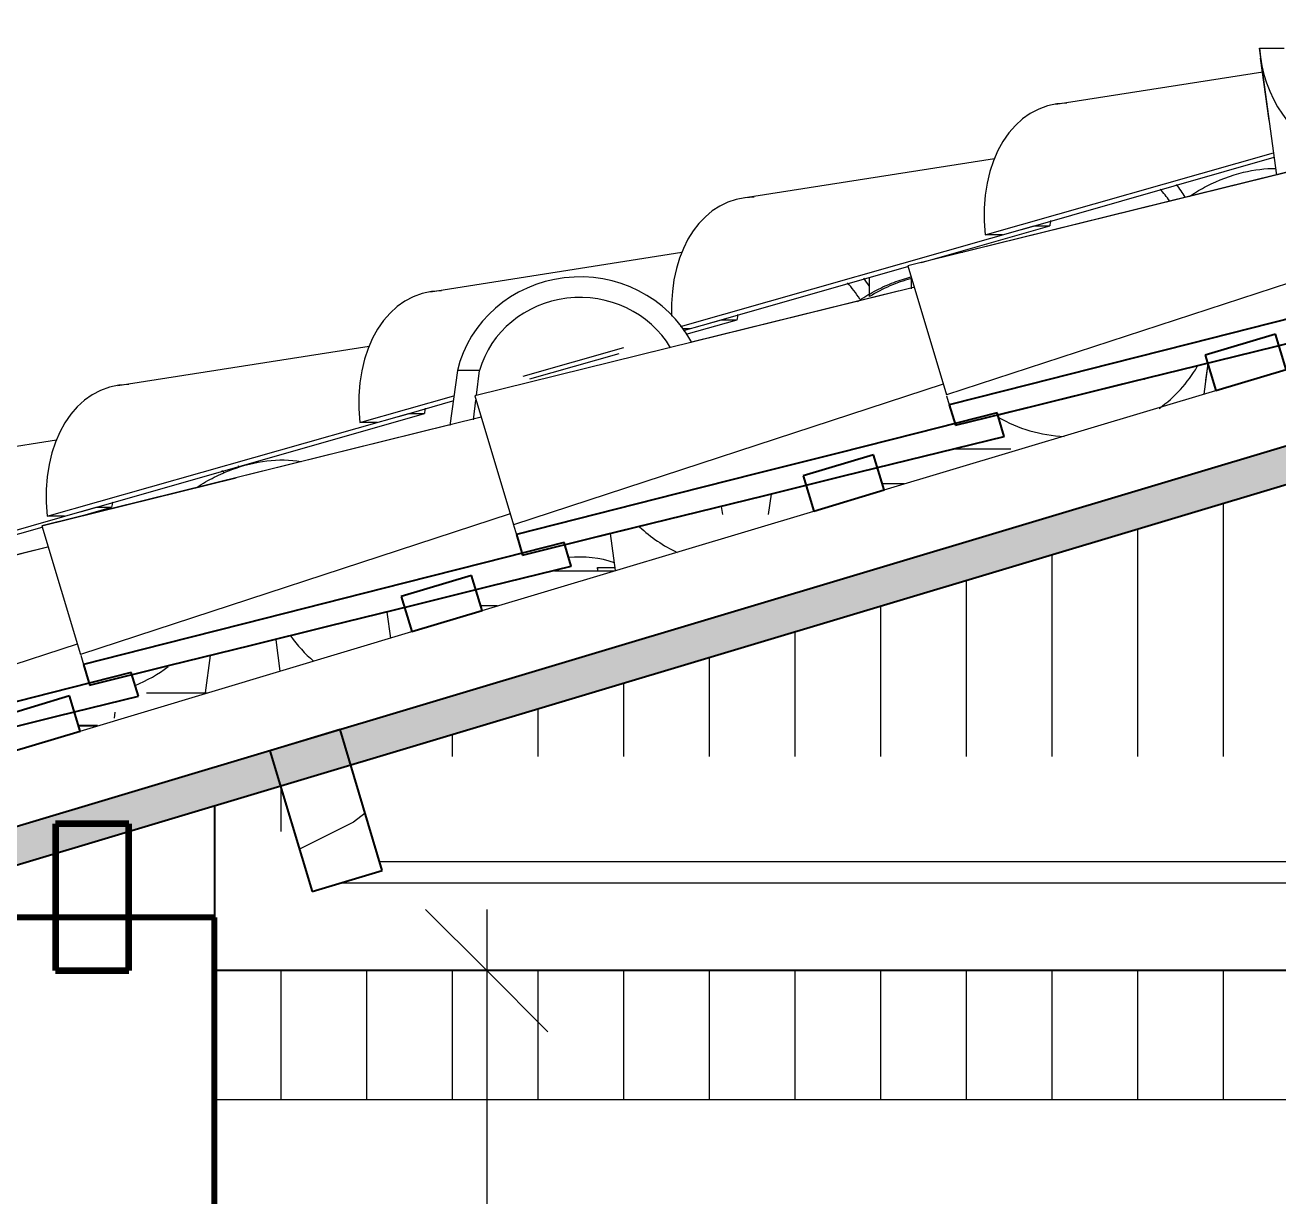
# Model space of a CAD drawing. Header units: millimetres. Extents: x -23755 to 62003, y -3000 to 6760.
# Drawn here: x 1899 to 2923, y 2496 to 3453 of the extents above; entities that cross this region are included whole.
import ezdxf

# ---------------------------------------------------------------- set-up
doc = ezdxf.new("R2010")
doc.units = ezdxf.units.MM
for name, color, linetype, lineweight in [('A-ANNO-DIMS', 211, 'Continuous', 9), ('A-ANNO-DIMS-50', 211, 'Continuous', 9), ('A-GENM', 13, 'Continuous', 9), ('A-GLAZ-CURT', 52, 'Continuous', 9), ('A-GLAZ-CWMG', 51, 'Continuous', 9), ('A-ROOF', 132, 'Continuous', 9), ('A-ROOF-PATT', 132, 'Continuous', 9), ('S-BEAM', 12, 'Continuous', 25), ('S-COLS', 52, 'Continuous', 25)]:
    doc.layers.add(name, color=color, linetype=linetype, lineweight=lineweight)
doc.styles.add('@Arial Unicode MS', font='', dxfattribs={"height": 100})
doc.styles.get('@Arial Unicode MS').set_extended_font_data('@Arial Unicode MS')
doc.dimstyles.new('CRT_-__Metros_-_Linha_de_chamada_3_5_mm_2', dxfattribs={"dimscale": 304.8, "dimtxt": 100.584485, "dimasz": 0.328084, "dimexe": 0.164042, "dimexo": 0.0625, "dimgap": 0.082021, "dimtad": 1, "dimlfac": 0.001, "dimrnd": 0.01, "dimzin": 0, "dimdsep": 46, "dimtxsty": '@Arial Unicode MS', "dimblk1": 'OBLIQUE', "dimblk2": 'OBLIQUE', "dimsah": 1, "dimcen": 0.09, "dimdle": 0.164042, "dimazin": 0, "dimtfac": 1, "dimtdec": 4, "dimtix": 1, "dimtmove": 2, "dimatfit": 3, "dimfxl": 0.984252, "dimfxlon": 1, "dimtvp": 1, "dimtolj": 1, "dimtzin": 0, "dimarcsym": 2})
pattern_1 = [(216.87, (-525.83, 2369.08), (761.9991, 508.00136), [127, -1143]), (206.565, (-373.43, 2292.88), (-254.0006, -253.9997), [283.981, -283.981]), (198.435, (-373.43, 2165.88), (-507.99976, -254.0006), [160.644, -642.575])]

# ---------------------------------------------------------------- blocks, each defined once
blk = doc.blocks.new('Viga de Madeira - Terça-4147622-B')
at = {"layer": 'S-BEAM'}
blk.add_line((-7244.6, 2680), (-11044.6, 2680), dxfattribs=at)
blk = doc.blocks.new('Viga de Madeira - Terça-4147617-B')
at = {"layer": 'S-BEAM', "lineweight": 100}
for p, q in [((-11174.6, 2800), (-11174.6, 2680)), ((-11114.6, 2800), (-11174.6, 2800)), ((-11114.6, 2680), (-11114.6, 2800)), ((-11174.6, 2680), (-11114.6, 2680))]:
    blk.add_line(p, q, dxfattribs=at)
at = {"layer": 'S-BEAM', "lineweight": 80}
for p, q in [((-11114.6, 2800), (-11174.6, 2800)), ((-11174.6, 2800), (-11174.6, 2680)), ((-11114.6, 2680), (-11114.6, 2800)), ((-11174.6, 2680), (-11114.6, 2680))]:
    blk.add_line(p, q, dxfattribs=at)
blk = doc.blocks.new('Rectangular Mullion - Ripa-3919995-B')
at = {"layer": 'A-GLAZ-CWMG'}
h = blk.add_hatch(dxfattribs=at)
h.set_pattern_fill('FP_16', color=256, style=0, pattern_type=2)
h.set_pattern_definition(pattern_1)
h.paths.add_polyline_path([(-11211.9, 2858.5), (-11154.4, 2875.7), (-11163.1, 2904.5), (-11220.5, 2887.2), (-11216.2, 2872.8)])
at = {"layer": 'A-GLAZ-CWMG', "lineweight": 25}
for p, q in [((-11163.1, 2904.5), (-11220.5, 2887.2)), ((-11154.4, 2875.7), (-11163.1, 2904.5)), ((-11220.5, 2887.2), (-11211.9, 2858.5)), ((-11211.9, 2858.5), (-11154.4, 2875.7))]:
    blk.add_line(p, q, dxfattribs=at)
blk = doc.blocks.new('Rectangular Mullion - Ripa-3919996-B')
at = {"layer": 'A-GLAZ-CWMG', "lineweight": 25}
for p, q in [((-10834.5, 3003), (-10892, 2985.8)), ((-10825.9, 2974.3), (-10834.5, 3003)), ((-10892, 2985.8), (-10883.3, 2957.1)), ((-10883.3, 2957.1), (-10825.9, 2974.3))]:
    blk.add_line(p, q, dxfattribs=at)
blk = doc.blocks.new('Rectangular Mullion - Ripa-3919997-B')
at = {"layer": 'A-GLAZ-CWMG'}
h = blk.add_hatch(dxfattribs=at)
h.set_pattern_fill('FP_16', color=256, style=0, pattern_type=2)
h.set_pattern_definition(pattern_1)
h.paths.add_polyline_path([(-10554.8, 3055.6), (-10497.3, 3072.9), (-10505.9, 3101.6), (-10563.4, 3084.4), (-10559.5, 3071.6)])
at = {"layer": 'A-GLAZ-CWMG', "lineweight": 25}
for p, q in [((-10505.9, 3101.6), (-10563.4, 3084.4)), ((-10497.3, 3072.9), (-10505.9, 3101.6)), ((-10563.4, 3084.4), (-10554.8, 3055.6)), ((-10554.8, 3055.6), (-10497.3, 3072.9))]:
    blk.add_line(p, q, dxfattribs=at)
blk = doc.blocks.new('Rectangular Mullion - Ripa-3919998-B')
at = {"layer": 'A-GLAZ-CWMG', "lineweight": 25}
for p, q in [((-10177.3, 3200.2), (-10234.8, 3182.9)), ((-10168.7, 3171.4), (-10177.3, 3200.2)), ((-10234.8, 3182.9), (-10226.2, 3154.2)), ((-10226.2, 3154.2), (-10168.7, 3171.4))]:
    blk.add_line(p, q, dxfattribs=at)
blk = doc.blocks.new('Rectangular Mullion - Ripa-4037464-B')
at = {"layer": 'A-GLAZ-CWMG'}
blk.add_line((-11100.1, 2906.9), (-11050.4, 2906.9), dxfattribs=at)
blk = doc.blocks.new('Rectangular Mullion - Ripa-3920862-B')
at = {"layer": 'A-GLAZ-CWMG'}
for p, q in [((-10766.7, 3006.7), (-10717.8, 3006.7)), ((-10813.5, 2978), (-10827, 2978))]:
    blk.add_line(p, q, dxfattribs=at)
blk = doc.blocks.new('Rectangular Mullion - Ripa-3920863-B')
at = {"layer": 'A-GLAZ-CWMG'}
for p, q in [((-10439, 3106.5), (-10393.7, 3106.5)), ((-10480.9, 3077.8), (-10498.8, 3077.8))]:
    blk.add_line(p, q, dxfattribs=at)
blk = doc.blocks.new('Rectangular Mullion - Caibro-3576768-B')
at = {"layer": 'A-GLAZ-CWMG'}
for p, q in [((-10497.3, 3072.9), (-10226.2, 3154.2)), ((-10825.9, 2974.3), (-10554.8, 3055.6)), ((-11154.4, 2875.7), (-10883.3, 2957.1))]:
    blk.add_line(p, q, dxfattribs=at)
blk = doc.blocks.new('Rectangular Mullion - Terça-3920163-B')
at = {"layer": 'A-GLAZ-CWMG'}
h = blk.add_hatch(dxfattribs=at)
h.set_pattern_fill('FP_16', color=256, style=0, pattern_type=2)
h.set_pattern_definition(pattern_1)
h.paths.add_polyline_path([(-10964.8, 2744.7), (-10907.4, 2761.9), (-10941.9, 2876.9), (-10999.3, 2859.6), (-10973.5, 2773.5)])
at = {"layer": 'A-GLAZ-CWMG', "lineweight": 25}
for p, q in [((-10941.9, 2876.9), (-10999.3, 2859.6)), ((-10907.4, 2761.9), (-10941.9, 2876.9)), ((-10999.3, 2859.6), (-10964.8, 2744.7)), ((-10964.8, 2744.7), (-10907.4, 2761.9))]:
    blk.add_line(p, q, dxfattribs=at)
blk = doc.blocks.new('Rectangular Mullion - Terça-4037484-B')
at = {"layer": 'A-GLAZ-CWMG'}
for p, q in [((-7244.6, 2768.8), (-10909.4, 2768.8)), ((-10941.9, 2751.6), (-7244.6, 2751.6))]:
    blk.add_line(p, q, dxfattribs=at)
blk = doc.blocks.new('COLONIAL BASE - COLONIAL BASE-V209-B')
at = {"layer": 'A-GLAZ-CURT'}
for p, q in [((-10731.3, 3006.7), (-10731.6, 3009.4)), ((-10731.6, 3009.4), (-10717.3, 3009.4))]:
    blk.add_line(p, q, dxfattribs=at)
for centre, major_axis, start_param, end_param in [((-10745.9, 2936.3), (85.3, 0), 1.231376, 1.676992), ((-10614.4, 3016.6), (117.5, 0), 3.205466, 3.22911)]:
    blk.add_ellipse(centre, major_axis=major_axis, ratio=0.957826, start_param=start_param, end_param=end_param, dxfattribs=at)
blk = doc.blocks.new('COLONIAL BASE - COLONIAL BASE-V210-B')
at = {"layer": 'A-GLAZ-CURT'}
for p, q in [((-10990.8, 2924.8), (-10994.2, 2950.3)), ((-11126.4, 2886.4), (-11125.7, 2891.2))]:
    blk.add_line(p, q, dxfattribs=at)
blk.add_ellipse((-10885, 3016.6), major_axis=(117.5, 0), ratio=0.957826, start_param=3.737485, end_param=3.980379, dxfattribs=at)
blk = doc.blocks.new('COLONIAL BASE - COLONIAL BASE-V211-B')
at = {"layer": 'A-GLAZ-CURT'}
blk.add_line((-10716.9, 3007), (-10721, 3037.2), dxfattribs=at)
blk.add_ellipse((-10614.4, 3122.7), major_axis=(117.5, 0), ratio=0.957826, start_param=3.931277, end_param=4.254625, dxfattribs=at)
blk = doc.blocks.new('COLONIAL BASE - COLONIAL BASE-V224-B')
at = {"layer": 'A-GLAZ-CURT'}
for p, q in [((-11180.9, 3026), (-11539.6, 2937.5)), ((-11106.7, 2904), (-11159, 2891.1)), ((-11244.6, 2870), (-11465.8, 2815.3))]:
    blk.add_line(p, q, dxfattribs=at)
blk = doc.blocks.new('COLONIAL BASE - COLONIAL BASE-V225-B')
at = {"layer": 'A-GLAZ-CURT'}
for p, q in [((-10826.6, 3132.3), (-11185.7, 3043.6)), ((-10752.8, 3010.2), (-10830.8, 2990.9)), ((-10889.2, 2976.5), (-11111.9, 2921.5))]:
    blk.add_line(p, q, dxfattribs=at)
blk = doc.blocks.new('COLONIAL BASE - COLONIAL BASE-V226-B')
at = {"layer": 'A-GLAZ-CURT'}
for p, q in [((-10473.3, 3238.3), (-10831.9, 3149.8)), ((-10399, 3116.3), (-10502.6, 3090.7)), ((-10561, 3076.3), (-10758.1, 3027.6))]:
    blk.add_line(p, q, dxfattribs=at)
blk = doc.blocks.new('COLONIAL BASE - COLONIAL BASE-V227-B')
at = {"layer": 'A-GLAZ-CURT'}
for p, q in [((-10119.1, 3344.6), (-10478, 3255.9)), ((-10045.1, 3222.5), (-10174.4, 3190.6)), ((-10232.8, 3176.1), (-10404.1, 3133.8))]:
    blk.add_line(p, q, dxfattribs=at)
blk = doc.blocks.new('COLONIAL BASE - COLONIAL BASE-V232-B')
at = {"layer": 'A-GLAZ-CURT'}
for p, q in [((-11180.9, 3026), (-11539.6, 2937.5)), ((-11106.7, 2904), (-11159, 2891.1)), ((-11217.4, 2876.7), (-11465.8, 2815.3))]:
    blk.add_line(p, q, dxfattribs=at)
blk = doc.blocks.new('COLONIAL BASE - COLONIAL BASE-V239-B')
at = {"layer": 'A-GLAZ-CURT'}
for p, q in [((-11180.9, 3026), (-11539.6, 2937.5)), ((-11156.9, 2946.9), (-11507.9, 2832.1)), ((-11539.6, 2937.5), (-11507.9, 2832.1)), ((-11106.7, 2904), (-11159, 2891.1)), ((-11217.4, 2876.7), (-11465.8, 2815.3))]:
    blk.add_line(p, q, dxfattribs=at)
blk = doc.blocks.new('COLONIAL BASE - COLONIAL BASE-V238-B')
at = {"layer": 'A-GLAZ-CURT', "lineweight": 25}
for p, q in [((-11460.6, 2798.2), (-11466.4, 2817.5)), ((-11859.4, 2717.9), (-11854.3, 2701.1))]:
    blk.add_line(p, q, dxfattribs=at)
at = {"layer": 'A-GLAZ-CURT'}
blk.add_line((-11861.6, 2725.5), (-11859.4, 2717.9), dxfattribs=at)
at = {"layer": 'A-GLAZ-CURT', "lineweight": 25, "flags": 128}
for points in [[(-11466.4, 2817.5), (-11531.9, 2800.9), (-11597.4, 2784.3), (-11662.9, 2767.7), (-11728.4, 2751.1), (-11793.9, 2734.5), (-11859.4, 2717.9)], [(-11854.3, 2701.1), (-11788.7, 2717.3), (-11723.1, 2733.5), (-11657.5, 2749.7), (-11591.9, 2765.8), (-11526.3, 2782), (-11460.6, 2798.2)]]:
    blk.add_lwpolyline(points, dxfattribs=at)
blk = doc.blocks.new('COLONIAL BASE - COLONIAL BASE-V240-B')
at = {"layer": 'A-GLAZ-CURT'}
for p, q in [((-10826.6, 3132.3), (-11185.7, 3043.6)), ((-10802.9, 3053.2), (-11154.1, 2938.3)), ((-11185.7, 3043.6), (-11154.1, 2938.3)), ((-10752.8, 3010.2), (-10830.8, 2990.9)), ((-10889.2, 2976.5), (-11111.9, 2921.5))]:
    blk.add_line(p, q, dxfattribs=at)
blk = doc.blocks.new('COLONIAL BASE - COLONIAL BASE-V241-B')
at = {"layer": 'A-GLAZ-CURT', "lineweight": 25}
for p, q in [((-10753, 3010.5), (-10758.7, 3029.8)), ((-11151.7, 2930.2), (-11147.2, 2915.4)), ((-11147.1, 2914.9), (-11146.6, 2913.4))]:
    blk.add_line(p, q, dxfattribs=at)
at = {"layer": 'A-GLAZ-CURT'}
blk.add_line((-11153.9, 2937.8), (-11151.7, 2930.2), dxfattribs=at)
at = {"layer": 'A-GLAZ-CURT', "lineweight": 25, "flags": 128}
for points in [[(-10758.7, 3029.8), (-10824.2, 3013.2), (-10889.7, 2996.6), (-10955.2, 2980), (-11020.7, 2963.4), (-11086.2, 2946.8), (-11151.7, 2930.2)], [(-11146.6, 2913.4), (-11081, 2929.6), (-11015.4, 2945.8), (-10949.8, 2962), (-10884.2, 2978.2), (-10818.6, 2994.4), (-10753, 3010.5)]]:
    blk.add_lwpolyline(points, dxfattribs=at)
blk = doc.blocks.new('COLONIAL BASE - COLONIAL BASE-V242-B')
at = {"layer": 'A-GLAZ-CURT'}
for p, q in [((-10473.3, 3238.3), (-10831.9, 3149.8)), ((-10449, 3159.3), (-10800.3, 3044.4)), ((-10831.9, 3149.8), (-10800.3, 3044.4)), ((-10399, 3116.3), (-10502.6, 3090.7)), ((-10561, 3076.3), (-10758.1, 3027.6))]:
    blk.add_line(p, q, dxfattribs=at)
blk = doc.blocks.new('COLONIAL BASE - COLONIAL BASE-V243-B')
at = {"layer": 'A-GLAZ-CURT'}
for p, q in [((-10119.1, 3344.6), (-10478, 3255.9)), ((-10095.5, 3265.3), (-10446.4, 3150.6)), ((-10478, 3255.9), (-10446.4, 3150.6)), ((-10045.1, 3222.5), (-10174.4, 3190.6)), ((-10232.8, 3176.1), (-10404.1, 3133.8))]:
    blk.add_line(p, q, dxfattribs=at)
blk = doc.blocks.new('COLONIAL BASE - COLONIAL BASE-V244-B')
at = {"layer": 'A-GLAZ-CURT', "lineweight": 25}
for p, q in [((-10045.3, 3222.9), (-10051, 3242.1)), ((-10444, 3142.5), (-10438.9, 3125.7))]:
    blk.add_line(p, q, dxfattribs=at)
at = {"layer": 'A-GLAZ-CURT'}
blk.add_line((-10446.2, 3149.8), (-10444, 3142.5), dxfattribs=at)
at = {"layer": 'A-GLAZ-CURT', "lineweight": 25, "flags": 128}
for points in [[(-10051, 3242.1), (-10116.5, 3225.5), (-10182, 3208.9), (-10247.5, 3192.3), (-10313, 3175.7), (-10378.5, 3159.1), (-10444, 3142.5)], [(-10438.9, 3125.7), (-10373.3, 3141.9), (-10307.7, 3158.1), (-10242.1, 3174.3), (-10176.5, 3190.5), (-10110.9, 3206.7), (-10045.3, 3222.9)]]:
    blk.add_lwpolyline(points, dxfattribs=at)
blk = doc.blocks.new('Colonial cumeeira - hip-4041825-B')
at = {"layer": 'A-GENM', "color": 55}
for p, q in [((-10357, 3388.2), (-10187.8, 3414.7)), ((-10612.5, 3311.5), (-10407, 3343.7)), ((-10414.7, 3281.3), (-10178.9, 3348.3)), ((-10384.8, 3285.8), (-10178.4, 3344.8)), ((-10663.6, 3206.5), (-10374.7, 3288.7)), ((-10466.8, 3258.7), (-10361.9, 3288.7)), ((-10374.7, 3288.7), (-10361.9, 3288.7)), ((-10400.5, 3281.3), (-10414.7, 3281.3)), ((-10868.1, 3234.9), (-10662.5, 3267.1)), ((-10641.2, 3208.9), (-10477.9, 3255.5)), ((-10661.3, 3203.2), (-10630.2, 3212)), ((-10659.1, 3200.1), (-10617.5, 3212)), ((-10630.2, 3212), (-10617.5, 3212)), ((-10656.1, 3204.6), (-10662.3, 3204.6)), ((-11123.6, 3158.2), (-10918.1, 3190.4)), ((-10792.3, 3165.9), (-10709.9, 3189.4)), ((-10786.9, 3163.6), (-10713.9, 3184.4)), ((-10925.8, 3128), (-10848.9, 3149.8)), ((-10894, 3133), (-10849.7, 3145.6)), ((-11181.4, 3051.3), (-10885.8, 3135.3)), ((-11154.2, 3055), (-10873, 3135.3)), ((-10885.8, 3135.3), (-10873, 3135.3)), ((-10911.6, 3128), (-10925.8, 3128)), ((-11379.2, 3081.5), (-11173.7, 3113.7)), ((-11436.9, 2974.6), (-11141.3, 3058.7)), ((-11154.2, 3051.4), (-11128.6, 3058.7)), ((-11141.3, 3058.7), (-11128.6, 3058.7)), ((-11403.2, 2980.2), (-11185.4, 3042.4)), ((-11167.2, 3051.3), (-11181.4, 3051.3))]:
    blk.add_line(p, q, dxfattribs=at)
for centre, major_axis, start_param, end_param in [((-10330.7, 3274), (-33.8, 112.5), 6.078575, 7.585498), ((-10302.8, 3259.3), (-23.8, 79.5), 5.166121, 5.329398), ((-10302.8, 3259.3), (-28.7, 95.8), 5.077804, 5.209346), ((-10586.2, 3197.3), (-33.8, 112.5), 6.078575, 7.49526), ((-10302.8, 3259.3), (-23.8, 79.5), 0.938757, 0.996269), ((-10558.4, 3182.7), (-23.8, 79.5), 5.113706, 5.329398), ((-10558.4, 3182.7), (-28.7, 95.8), 5.128997, 5.209346), ((-10841.8, 3120.6), (-33.8, 112.5), 6.078575, 7.585498), ((-10558.4, 3182.7), (-23.8, 79.5), 0.938757, 0.996269), ((-11097.4, 3044), (-33.8, 112.5), 6.078575, 7.585498), ((-10813.9, 3106), (-23.8, 79.5), 0.938757, 0.996269), ((-11069.5, 3029.3), (-28.7, 95.8), 5.200846, 5.209346), ((-11069.5, 3029.3), (-23.8, 79.5), 5.300658, 5.329398), ((-11069.5, 3029.3), (-23.8, 79.5), 0.938757, 0.996269)]:
    blk.add_ellipse(centre, major_axis=major_axis, ratio=0.691714, start_param=start_param, end_param=end_param, dxfattribs=at)
blk = doc.blocks.new('DIMBLOCK67-B')
at = {"layer": 'A-ANNO-DIMS-50', "lineweight": 18, "transparency": 16777216}
for p, q in [((2275.9, 2680), (2225.9, 2730)), ((2275.9, 2680), (2325.9, 2630)), ((2275.9, 180), (2225.9, 230)), ((2275.9, 180), (2325.9, 130))]:
    blk.add_line(p, q, dxfattribs=at)
at = {"layer": 'A-ANNO-DIMS-50', "transparency": 16777216}
for p, q in [((2275.9, 2730), (2275.9, 130)), ((2105.1, 2680), (2325.9, 2680)), ((2275.9, 2680), (2105.1, 2680)), ((2575.9, 180), (2225.9, 180)), ((2275.9, 180), (2575.9, 180))]:
    blk.add_line(p, q, dxfattribs=at)
at = {"layer": 'A-ANNO-DIMS-50', "color": 0, "transparency": 16777216, "insert": (2121.1, 1563.4), "char_height": 100, "width": 324.675, "attachment_point": 1, "rotation": 90, "line_spacing_factor": 1.117605, "style": '@Arial Unicode MS'}
blk.add_mtext('2,50', dxfattribs=at)
blk = doc.blocks.new('_Oblique')
at = {"color": 0, "linetype": 'ByBlock', "lineweight": -2}
blk.add_line((-0.5, -0.5), (0.5, 0.5), dxfattribs=at)

msp = doc.modelspace()

# ---------------------------------------------------------------- hatches: boundary and pattern name
at = {"layer": 'A-ROOF-PATT'}
msp.add_hatch(color=256, dxfattribs=at).paths.add_polyline_path([(1253.372, 2574.717), (1253.374, 2574.717), (5853.372, 3954.716), (5853.372, 3986.037), (1253.372, 2606.037)])
h = msp.add_hatch(dxfattribs=at)
h.set_pattern_fill('FP_17', color=256, style=0, pattern_type=2)
h.set_pattern_definition([(90, (13097.99, 1481.49), (-70, 4e-15), [])])
h.paths.add_polyline_path([(1253.372, 2574.716), (1853.372, 2574.717), (1853.372, 2754.716), (1253.374, 2574.717)])
h.paths.add_polyline_path([(2381.12, 2574.717), (5853.372, 2574.717), (5853.372, 2680), (2053.372, 2680), (2053.372, 2574.717), (2203.992, 2574.717)])
h.paths.add_polyline_path([(2071.147, 2793.716), (2118.434, 2793.716), (2107.282, 2830.889), (2053.372, 2814.716), (2053.372, 2793.716)])
h.paths.add_polyline_path([(5853.372, 2855.027), (5853.372, 3034.478), (3099.119, 3034.478), (3053.143, 3020.685), (3027.282, 3106.889), (2187.739, 2855.027), (5835.104, 2855.027)])
h.paths.add_polyline_path([(3178.193, 3137.923), (5853.372, 3137.923), (5853.372, 3317.374), (4029.578, 3317.374), (4030.613, 3313.926), (3973.143, 3296.685), (3947.282, 3382.889), (3130.727, 3137.923), (3133.911, 3137.923)])
h.paths.add_polyline_path([(4024.866, 3333.082), (4024.866, 3406.164), (4004.751, 3400.13), (4024.406, 3334.615)])
h.paths.add_polyline_path([(5657.977, 3420.819), (5853.372, 3420.819), (5853.372, 3600.27), (4967.853, 3600.27), (4967.853, 3689.061), (4924.751, 3676.13), (4950.613, 3589.926), (4893.143, 3572.685), (4867.282, 3658.889), (4073.715, 3420.819), (5613.695, 3420.819)])
h.paths.add_polyline_path([(5746.54, 3703.716), (5853.372, 3703.716), (5853.372, 3860.754), (5813.143, 3848.685), (5787.282, 3934.889), (5016.703, 3703.716), (5702.259, 3703.716)])
h.paths.add_polyline_path([(5853.372, 3923.395), (5853.372, 3954.716), (5844.751, 3952.13)])

# ---------------------------------------------------------------- linework, layer by layer
at = {"layer": 'A-GLAZ-CURT'}
for p, q in [((2921.605, 3330.1), (2907.537, 3433.998)), ((2907.537, 3433.998), (2927.586, 3433.998)), ((2915.535, 3374.931), (2908.404, 3425.766)), ((2930.879, 3332.71), (2619.978, 3255.93)), ((2887.116, 3321.902), (2619.978, 3255.93)), ((2588.835, 3230.958), (2588.835, 3246.597)), ((2622.908, 3246.164), (2622.908, 3237.283)), ((2624.67, 3238.32), (2266.132, 3149.776)), ((2612.299, 3235.265), (2443.416, 3193.558)), ((2422.959, 3188.506), (2266.132, 3149.776)), ((2865.222, 3176.149), (2693.86, 3133.829)), ((2865.278, 3175.964), (2861.931, 3151.247)), ((2865.322, 3175.817), (2863.471, 3162.623)), ((2251.909, 3170.369), (2245.835, 3125.512)), ((2269.941, 3170.369), (2251.909, 3170.369)), ((2267.539, 3150.254), (2269.941, 3170.369)), ((2814.199, 3163.548), (2693.86, 3133.829)), ((2265.143, 3130.181), (2267.045, 3146.113)), ((2245.903, 3126.012), (1912.286, 3043.622)), ((2698.999, 3116.33), (2595.346, 3090.732)), ((1912.286, 3043.622), (2071.147, 3082.854)), ((2537.025, 3076.329), (2339.91, 3027.65)), ((2537.025, 3076.329), (2339.91, 3027.65)), ((2506.31, 3052.647), (2508.664, 3069.427)), ((2467.588, 3059.197), (2468.507, 3052.647)), ((1917.078, 3026.037), (1558.44, 2937.468)), ((2208.828, 2976.51), (1986.064, 2921.496)), ((2194.19, 2973.078), (2197.172, 2951.819)), ((2049.98, 2937.567), (2045.832, 2906.933)), ((1991.306, 2904.022), (1938.952, 2891.093))]:
    msp.add_line(p, q, dxfattribs=at)
for centre, major_axis, start_param, end_param in [((3024.797, 3441.182), (117.5, 0), 3.20546586, 4.22730638), ((2352.114, 3148.572), (102.757, 0), 0.47383018, 2.91827486), ((2352.114, 3148.572), (85.267, 0), 0.51984515, 2.87142272), ((2754.209, 3228.874), (117.5, 0), 5.36592814, 5.76997793), ((2754.209, 3228.874), (117.5, 0), 4.17263554, 4.65925561), ((1942.444, 3016.567), (117.5, 0), 5.1168871, 5.38395265)]:
    msp.add_ellipse(centre, major_axis=major_axis, ratio=0.95782629, start_param=start_param, end_param=end_param, dxfattribs=at)
for points, knots in [([(2850.241, 3312.806), (2850.599, 3313.045), (2855.215, 3316.102), (2869.789, 3324.608), (2893.272, 3333.447), (2912.194, 3335.715), (2920.914, 3335.602)], [-0.596577432, -0.596577432, -0.596577432, -0.596577432, -0.591666667, -0.533333333, -0.4, -0.281559678, -0.281559678, -0.281559678, -0.281559678]), ([(2578.949, 3226.76), (2579.485, 3227.13), (2584.603, 3230.613), (2594.459, 3236.448), (2608.581, 3242.787), (2617.994, 3245.765), (2622.68, 3246.938)], [-0.346347253, -0.346347253, -0.346347253, -0.346347253, -0.333333333, -0.222222222, -0.111111111, -0.001776705, -0.001776705, -0.001776705, -0.001776705]), ([(2622.968, 3245.539), (2622.754, 3245.485), (2616.919, 3243.983), (2605.436, 3240.039), (2594.351, 3234.298), (2588.835, 3230.958)], [-0.226450557, -0.226450557, -0.226450557, -0.226450557, -0.222222222, -0.111111111, 0, 0, 0, 0]), ([(2038.151, 3074.536), (2038.486, 3074.755), (2043.472, 3077.981), (2053.225, 3083.54), (2072.315, 3091.867), (2096.366, 3097.817), (2115.151, 3097.61), (2124.233, 3096.107)], [-0.63537342, -0.63537342, -0.63537342, -0.63537342, -0.631578947, -0.578947368, -0.526315789, -0.421052632, -0.315789474, -0.315789474, -0.315789474, -0.315789474])]:
    msp.add_open_spline(points, degree=3, knots=knots, dxfattribs=at)
for points in [[(2662.191, 3267.59), (2663.164, 3267.49), (2664.133, 3267.374), (2665.1, 3267.244)], [(2813.575, 3163.396), (2813.783, 3163.446), (2813.991, 3163.497), (2814.199, 3163.548)]]:
    msp.add_open_spline(points, degree=3, dxfattribs=at)
at = {"layer": 'A-ROOF', "lineweight": 25}
for p, q in [((5853.372, 3986.037), (1253.372, 2606.037)), ((1253.372, 2574.716), (5853.372, 3954.716))]:
    msp.add_line(p, q, dxfattribs=at)
at = {"layer": 'A-ROOF'}
msp.add_line((2053.372, 2574.716), (5853.372, 2574.716), dxfattribs=at)
at = {"layer": 'S-COLS'}
for p, q in [((1957.775, 2880), (1942.28, 2880)), ((2053.372, 2814.716), (2053.372, 2723.395))]:
    msp.add_line(p, q, dxfattribs=at)
at = {"layer": 'S-COLS', "lineweight": 80}
for p, q in [((2053.372, 2723.395), (1853.372, 2723.395)), ((2053.372, 200), (2053.372, 2723.395))]:
    msp.add_line(p, q, dxfattribs=at)

# ---------------------------------------------------------------- block references
at = {"layer": 'A-GENM', "color": 7}
msp.add_blockref('Colonial cumeeira - hip-4041825-B', (13097.992, 0), dxfattribs=at)
at = {"layer": 'A-GLAZ-CURT'}
for name, p in [('COLONIAL BASE - COLONIAL BASE-V227-B', (13097.992, 0)), ('COLONIAL BASE - COLONIAL BASE-V227-B', (13097.992, 0)), ('COLONIAL BASE - COLONIAL BASE-V227-B', (13097.992, 0)), ('COLONIAL BASE - COLONIAL BASE-V227-B', (13097.992, 0)), ('COLONIAL BASE - COLONIAL BASE-V227-B', (13097.992, 0)), ('COLONIAL BASE - COLONIAL BASE-V227-B', (13097.992, 0)), ('COLONIAL BASE - COLONIAL BASE-V227-B', (13097.992, 0)), ('COLONIAL BASE - COLONIAL BASE-V227-B', (13097.992, 0)), ('COLONIAL BASE - COLONIAL BASE-V227-B', (13097.992, 0)), ('COLONIAL BASE - COLONIAL BASE-V227-B', (13097.992, 0)), ('COLONIAL BASE - COLONIAL BASE-V227-B', (13097.992, 0)), ('COLONIAL BASE - COLONIAL BASE-V227-B', (13097.992, 0)), ('COLONIAL BASE - COLONIAL BASE-V227-B', (13097.992, 0)), ('COLONIAL BASE - COLONIAL BASE-V227-B', (13097.992, 0)), ('COLONIAL BASE - COLONIAL BASE-V227-B', (13097.992, 0)), ('COLONIAL BASE - COLONIAL BASE-V227-B', (13097.992, 0)), ('COLONIAL BASE - COLONIAL BASE-V227-B', (13097.992, 0)), ('COLONIAL BASE - COLONIAL BASE-V227-B', (13097.992, 0)), ('COLONIAL BASE - COLONIAL BASE-V227-B', (13097.992, 0)), ('COLONIAL BASE - COLONIAL BASE-V227-B', (13097.992, 0)), ('COLONIAL BASE - COLONIAL BASE-V227-B', (13097.992, 0)), ('COLONIAL BASE - COLONIAL BASE-V227-B', (13097.992, 0)), ('COLONIAL BASE - COLONIAL BASE-V227-B', (13097.992, 0)), ('COLONIAL BASE - COLONIAL BASE-V227-B', (13097.992, 0)), ('COLONIAL BASE - COLONIAL BASE-V227-B', (13097.992, 0)), ('COLONIAL BASE - COLONIAL BASE-V227-B', (13097.992, 0)), ('COLONIAL BASE - COLONIAL BASE-V227-B', (13097.992, 0)), ('COLONIAL BASE - COLONIAL BASE-V227-B', (13097.992, 0)), ('COLONIAL BASE - COLONIAL BASE-V227-B', (13097.992, 0)), ('COLONIAL BASE - COLONIAL BASE-V227-B', (13097.992, 0)), ('COLONIAL BASE - COLONIAL BASE-V227-B', (13097.992, 0)), ('COLONIAL BASE - COLONIAL BASE-V227-B', (13097.992, 0)), ('COLONIAL BASE - COLONIAL BASE-V227-B', (13097.992, 0)), ('COLONIAL BASE - COLONIAL BASE-V227-B', (13097.992, 0)), ('COLONIAL BASE - COLONIAL BASE-V227-B', (13097.992, 0)), ('COLONIAL BASE - COLONIAL BASE-V227-B', (13097.992, 0)), ('COLONIAL BASE - COLONIAL BASE-V243-B', (13097.992, 0)), ('COLONIAL BASE - COLONIAL BASE-V226-B', (13097.992, 0)), ('COLONIAL BASE - COLONIAL BASE-V226-B', (13097.992, 0)), ('COLONIAL BASE - COLONIAL BASE-V226-B', (13097.992, 0)), ('COLONIAL BASE - COLONIAL BASE-V226-B', (13097.992, 0)), ('COLONIAL BASE - COLONIAL BASE-V226-B', (13097.992, 0)), ('COLONIAL BASE - COLONIAL BASE-V226-B', (13097.992, 0)), ('COLONIAL BASE - COLONIAL BASE-V226-B', (13097.992, 0)), ('COLONIAL BASE - COLONIAL BASE-V226-B', (13097.992, 0)), ('COLONIAL BASE - COLONIAL BASE-V226-B', (13097.992, 0)), ('COLONIAL BASE - COLONIAL BASE-V226-B', (13097.992, 0)), ('COLONIAL BASE - COLONIAL BASE-V226-B', (13097.992, 0)), ('COLONIAL BASE - COLONIAL BASE-V226-B', (13097.992, 0)), ('COLONIAL BASE - COLONIAL BASE-V226-B', (13097.992, 0)), ('COLONIAL BASE - COLONIAL BASE-V226-B', (13097.992, 0)), ('COLONIAL BASE - COLONIAL BASE-V226-B', (13097.992, 0)), ('COLONIAL BASE - COLONIAL BASE-V226-B', (13097.992, 0)), ('COLONIAL BASE - COLONIAL BASE-V226-B', (13097.992, 0)), ('COLONIAL BASE - COLONIAL BASE-V226-B', (13097.992, 0)), ('COLONIAL BASE - COLONIAL BASE-V226-B', (13097.992, 0)), ('COLONIAL BASE - COLONIAL BASE-V226-B', (13097.992, 0)), ('COLONIAL BASE - COLONIAL BASE-V226-B', (13097.992, 0)), ('COLONIAL BASE - COLONIAL BASE-V226-B', (13097.992, 0)), ('COLONIAL BASE - COLONIAL BASE-V226-B', (13097.992, 0)), ('COLONIAL BASE - COLONIAL BASE-V226-B', (13097.992, 0)), ('COLONIAL BASE - COLONIAL BASE-V226-B', (13097.992, 0)), ('COLONIAL BASE - COLONIAL BASE-V226-B', (13097.992, 0)), ('COLONIAL BASE - COLONIAL BASE-V226-B', (13097.992, 0)), ('COLONIAL BASE - COLONIAL BASE-V226-B', (13097.992, 0)), ('COLONIAL BASE - COLONIAL BASE-V226-B', (13097.992, 0)), ('COLONIAL BASE - COLONIAL BASE-V226-B', (13097.992, 0)), ('COLONIAL BASE - COLONIAL BASE-V226-B', (13097.992, 0)), ('COLONIAL BASE - COLONIAL BASE-V226-B', (13097.992, 0)), ('COLONIAL BASE - COLONIAL BASE-V226-B', (13097.992, 0)), ('COLONIAL BASE - COLONIAL BASE-V226-B', (13097.992, 0)), ('COLONIAL BASE - COLONIAL BASE-V226-B', (13097.992, 0)), ('COLONIAL BASE - COLONIAL BASE-V226-B', (13097.992, 0)), ('COLONIAL BASE - COLONIAL BASE-V226-B', (13097.992, 0)), ('COLONIAL BASE - COLONIAL BASE-V242-B', (13097.992, 0)), ('COLONIAL BASE - COLONIAL BASE-V244-B', (13097.992, 0)), ('COLONIAL BASE - COLONIAL BASE-V238-B', (14159.53, 318.462)), ('COLONIAL BASE - COLONIAL BASE-V225-B', (13097.992, 0)), ('COLONIAL BASE - COLONIAL BASE-V225-B', (13097.992, 0)), ('COLONIAL BASE - COLONIAL BASE-V225-B', (13097.992, 0)), ('COLONIAL BASE - COLONIAL BASE-V225-B', (13097.992, 0)), ('COLONIAL BASE - COLONIAL BASE-V225-B', (13097.992, 0)), ('COLONIAL BASE - COLONIAL BASE-V225-B', (13097.992, 0)), ('COLONIAL BASE - COLONIAL BASE-V225-B', (13097.992, 0)), ('COLONIAL BASE - COLONIAL BASE-V225-B', (13097.992, 0)), ('COLONIAL BASE - COLONIAL BASE-V225-B', (13097.992, 0)), ('COLONIAL BASE - COLONIAL BASE-V225-B', (13097.992, 0)), ('COLONIAL BASE - COLONIAL BASE-V225-B', (13097.992, 0)), ('COLONIAL BASE - COLONIAL BASE-V225-B', (13097.992, 0)), ('COLONIAL BASE - COLONIAL BASE-V225-B', (13097.992, 0)), ('COLONIAL BASE - COLONIAL BASE-V225-B', (13097.992, 0)), ('COLONIAL BASE - COLONIAL BASE-V225-B', (13097.992, 0)), ('COLONIAL BASE - COLONIAL BASE-V225-B', (13097.992, 0)), ('COLONIAL BASE - COLONIAL BASE-V225-B', (13097.992, 0)), ('COLONIAL BASE - COLONIAL BASE-V225-B', (13097.992, 0)), ('COLONIAL BASE - COLONIAL BASE-V225-B', (13097.992, 0)), ('COLONIAL BASE - COLONIAL BASE-V225-B', (13097.992, 0)), ('COLONIAL BASE - COLONIAL BASE-V225-B', (13097.992, 0)), ('COLONIAL BASE - COLONIAL BASE-V225-B', (13097.992, 0)), ('COLONIAL BASE - COLONIAL BASE-V225-B', (13097.992, 0)), ('COLONIAL BASE - COLONIAL BASE-V225-B', (13097.992, 0)), ('COLONIAL BASE - COLONIAL BASE-V225-B', (13097.992, 0)), ('COLONIAL BASE - COLONIAL BASE-V225-B', (13097.992, 0)), ('COLONIAL BASE - COLONIAL BASE-V225-B', (13097.992, 0)), ('COLONIAL BASE - COLONIAL BASE-V225-B', (13097.992, 0)), ('COLONIAL BASE - COLONIAL BASE-V225-B', (13097.992, 0)), ('COLONIAL BASE - COLONIAL BASE-V225-B', (13097.992, 0)), ('COLONIAL BASE - COLONIAL BASE-V225-B', (13097.992, 0)), ('COLONIAL BASE - COLONIAL BASE-V225-B', (13097.992, 0)), ('COLONIAL BASE - COLONIAL BASE-V225-B', (13097.992, 0)), ('COLONIAL BASE - COLONIAL BASE-V225-B', (13097.992, 0)), ('COLONIAL BASE - COLONIAL BASE-V225-B', (13097.992, 0)), ('COLONIAL BASE - COLONIAL BASE-V225-B', (13097.992, 0)), ('COLONIAL BASE - COLONIAL BASE-V225-B', (13097.992, 0)), ('COLONIAL BASE - COLONIAL BASE-V225-B', (13097.992, 0)), ('COLONIAL BASE - COLONIAL BASE-V225-B', (13097.992, 0)), ('COLONIAL BASE - COLONIAL BASE-V240-B', (13097.992, 0)), ('COLONIAL BASE - COLONIAL BASE-V211-B', (13097.992, 0)), ('COLONIAL BASE - COLONIAL BASE-V224-B', (13097.992, 0)), ('COLONIAL BASE - COLONIAL BASE-V224-B', (13097.992, 0)), ('COLONIAL BASE - COLONIAL BASE-V224-B', (13097.992, 0)), ('COLONIAL BASE - COLONIAL BASE-V224-B', (13097.992, 0)), ('COLONIAL BASE - COLONIAL BASE-V224-B', (13097.992, 0)), ('COLONIAL BASE - COLONIAL BASE-V224-B', (13097.992, 0)), ('COLONIAL BASE - COLONIAL BASE-V224-B', (13097.992, 0)), ('COLONIAL BASE - COLONIAL BASE-V224-B', (13097.992, 0)), ('COLONIAL BASE - COLONIAL BASE-V224-B', (13097.992, 0)), ('COLONIAL BASE - COLONIAL BASE-V224-B', (13097.992, 0)), ('COLONIAL BASE - COLONIAL BASE-V224-B', (13097.992, 0)), ('COLONIAL BASE - COLONIAL BASE-V224-B', (13097.992, 0)), ('COLONIAL BASE - COLONIAL BASE-V224-B', (13097.992, 0)), ('COLONIAL BASE - COLONIAL BASE-V224-B', (13097.992, 0)), ('COLONIAL BASE - COLONIAL BASE-V224-B', (13097.992, 0)), ('COLONIAL BASE - COLONIAL BASE-V224-B', (13097.992, 0)), ('COLONIAL BASE - COLONIAL BASE-V224-B', (13097.992, 0)), ('COLONIAL BASE - COLONIAL BASE-V224-B', (13097.992, 0)), ('COLONIAL BASE - COLONIAL BASE-V224-B', (13097.992, 0)), ('COLONIAL BASE - COLONIAL BASE-V224-B', (13097.992, 0)), ('COLONIAL BASE - COLONIAL BASE-V224-B', (13097.992, 0)), ('COLONIAL BASE - COLONIAL BASE-V224-B', (13097.992, 0)), ('COLONIAL BASE - COLONIAL BASE-V224-B', (13097.992, 0)), ('COLONIAL BASE - COLONIAL BASE-V224-B', (13097.992, 0)), ('COLONIAL BASE - COLONIAL BASE-V224-B', (13097.992, 0)), ('COLONIAL BASE - COLONIAL BASE-V224-B', (13097.992, 0)), ('COLONIAL BASE - COLONIAL BASE-V224-B', (13097.992, 0)), ('COLONIAL BASE - COLONIAL BASE-V224-B', (13097.992, 0)), ('COLONIAL BASE - COLONIAL BASE-V232-B', (13097.992, 0)), ('COLONIAL BASE - COLONIAL BASE-V232-B', (13097.992, 0)), ('COLONIAL BASE - COLONIAL BASE-V232-B', (13097.992, 0)), ('COLONIAL BASE - COLONIAL BASE-V232-B', (13097.992, 0)), ('COLONIAL BASE - COLONIAL BASE-V232-B', (13097.992, 0)), ('COLONIAL BASE - COLONIAL BASE-V232-B', (13097.992, 0)), ('COLONIAL BASE - COLONIAL BASE-V232-B', (13097.992, 0)), ('COLONIAL BASE - COLONIAL BASE-V232-B', (13097.992, 0)), ('COLONIAL BASE - COLONIAL BASE-V232-B', (13097.992, 0)), ('COLONIAL BASE - COLONIAL BASE-V232-B', (13097.992, 0)), ('COLONIAL BASE - COLONIAL BASE-V232-B', (13097.992, 0)), ('COLONIAL BASE - COLONIAL BASE-V232-B', (13097.992, 0)), ('COLONIAL BASE - COLONIAL BASE-V239-B', (13097.992, 0)), ('COLONIAL BASE - COLONIAL BASE-V241-B', (13097.992, 0)), ('COLONIAL BASE - COLONIAL BASE-V209-B', (13097.992, 0)), ('COLONIAL BASE - COLONIAL BASE-V210-B', (13097.992, 0)), ('COLONIAL BASE - COLONIAL BASE-V238-B', (13451.838, 106.154))]:
    msp.add_blockref(name, p, dxfattribs=at)
at = {"layer": 'A-GLAZ-CWMG'}
for name in ['Rectangular Mullion - Caibro-3576768-B', 'Rectangular Mullion - Ripa-3919998-B', 'Rectangular Mullion - Ripa-3920863-B', 'Rectangular Mullion - Ripa-3919997-B', 'Rectangular Mullion - Ripa-3919996-B', 'Rectangular Mullion - Ripa-3920862-B', 'Rectangular Mullion - Ripa-3919995-B', 'Rectangular Mullion - Ripa-4037464-B', 'Rectangular Mullion - Terça-3920163-B', 'Rectangular Mullion - Terça-4037484-B']:
    msp.add_blockref(name, (13097.992, 0), dxfattribs=at)
at = {"layer": 'S-BEAM'}
for name in ['Viga de Madeira - Terça-4147617-B', 'Viga de Madeira - Terça-4147622-B']:
    msp.add_blockref(name, (13097.992, 0), dxfattribs=at)

# ---------------------------------------------------------------- dimensions: what is measured, and where the dimension line sits
at = {"layer": 'A-ANNO-DIMS'}
dim = msp.add_linear_dim(base=(2275.892, 180), p1=(2105.111, 2680), p2=(2575.892, 180), angle=90, dimstyle='CRT_-__Metros_-_Linha_de_chamada_3_5_mm_2', override={"dimpost": '<>', "dimfxl": 2543.940825}, dxfattribs=at)
dim.commit()
dim.dimension.update_dxf_attribs({"geometry": 'DIMBLOCK67-B', "text_midpoint": (2187.756, 1725.781), "dimtype": 160, "text_rotation": 90})

doc.saveas('drawing.dxf')
